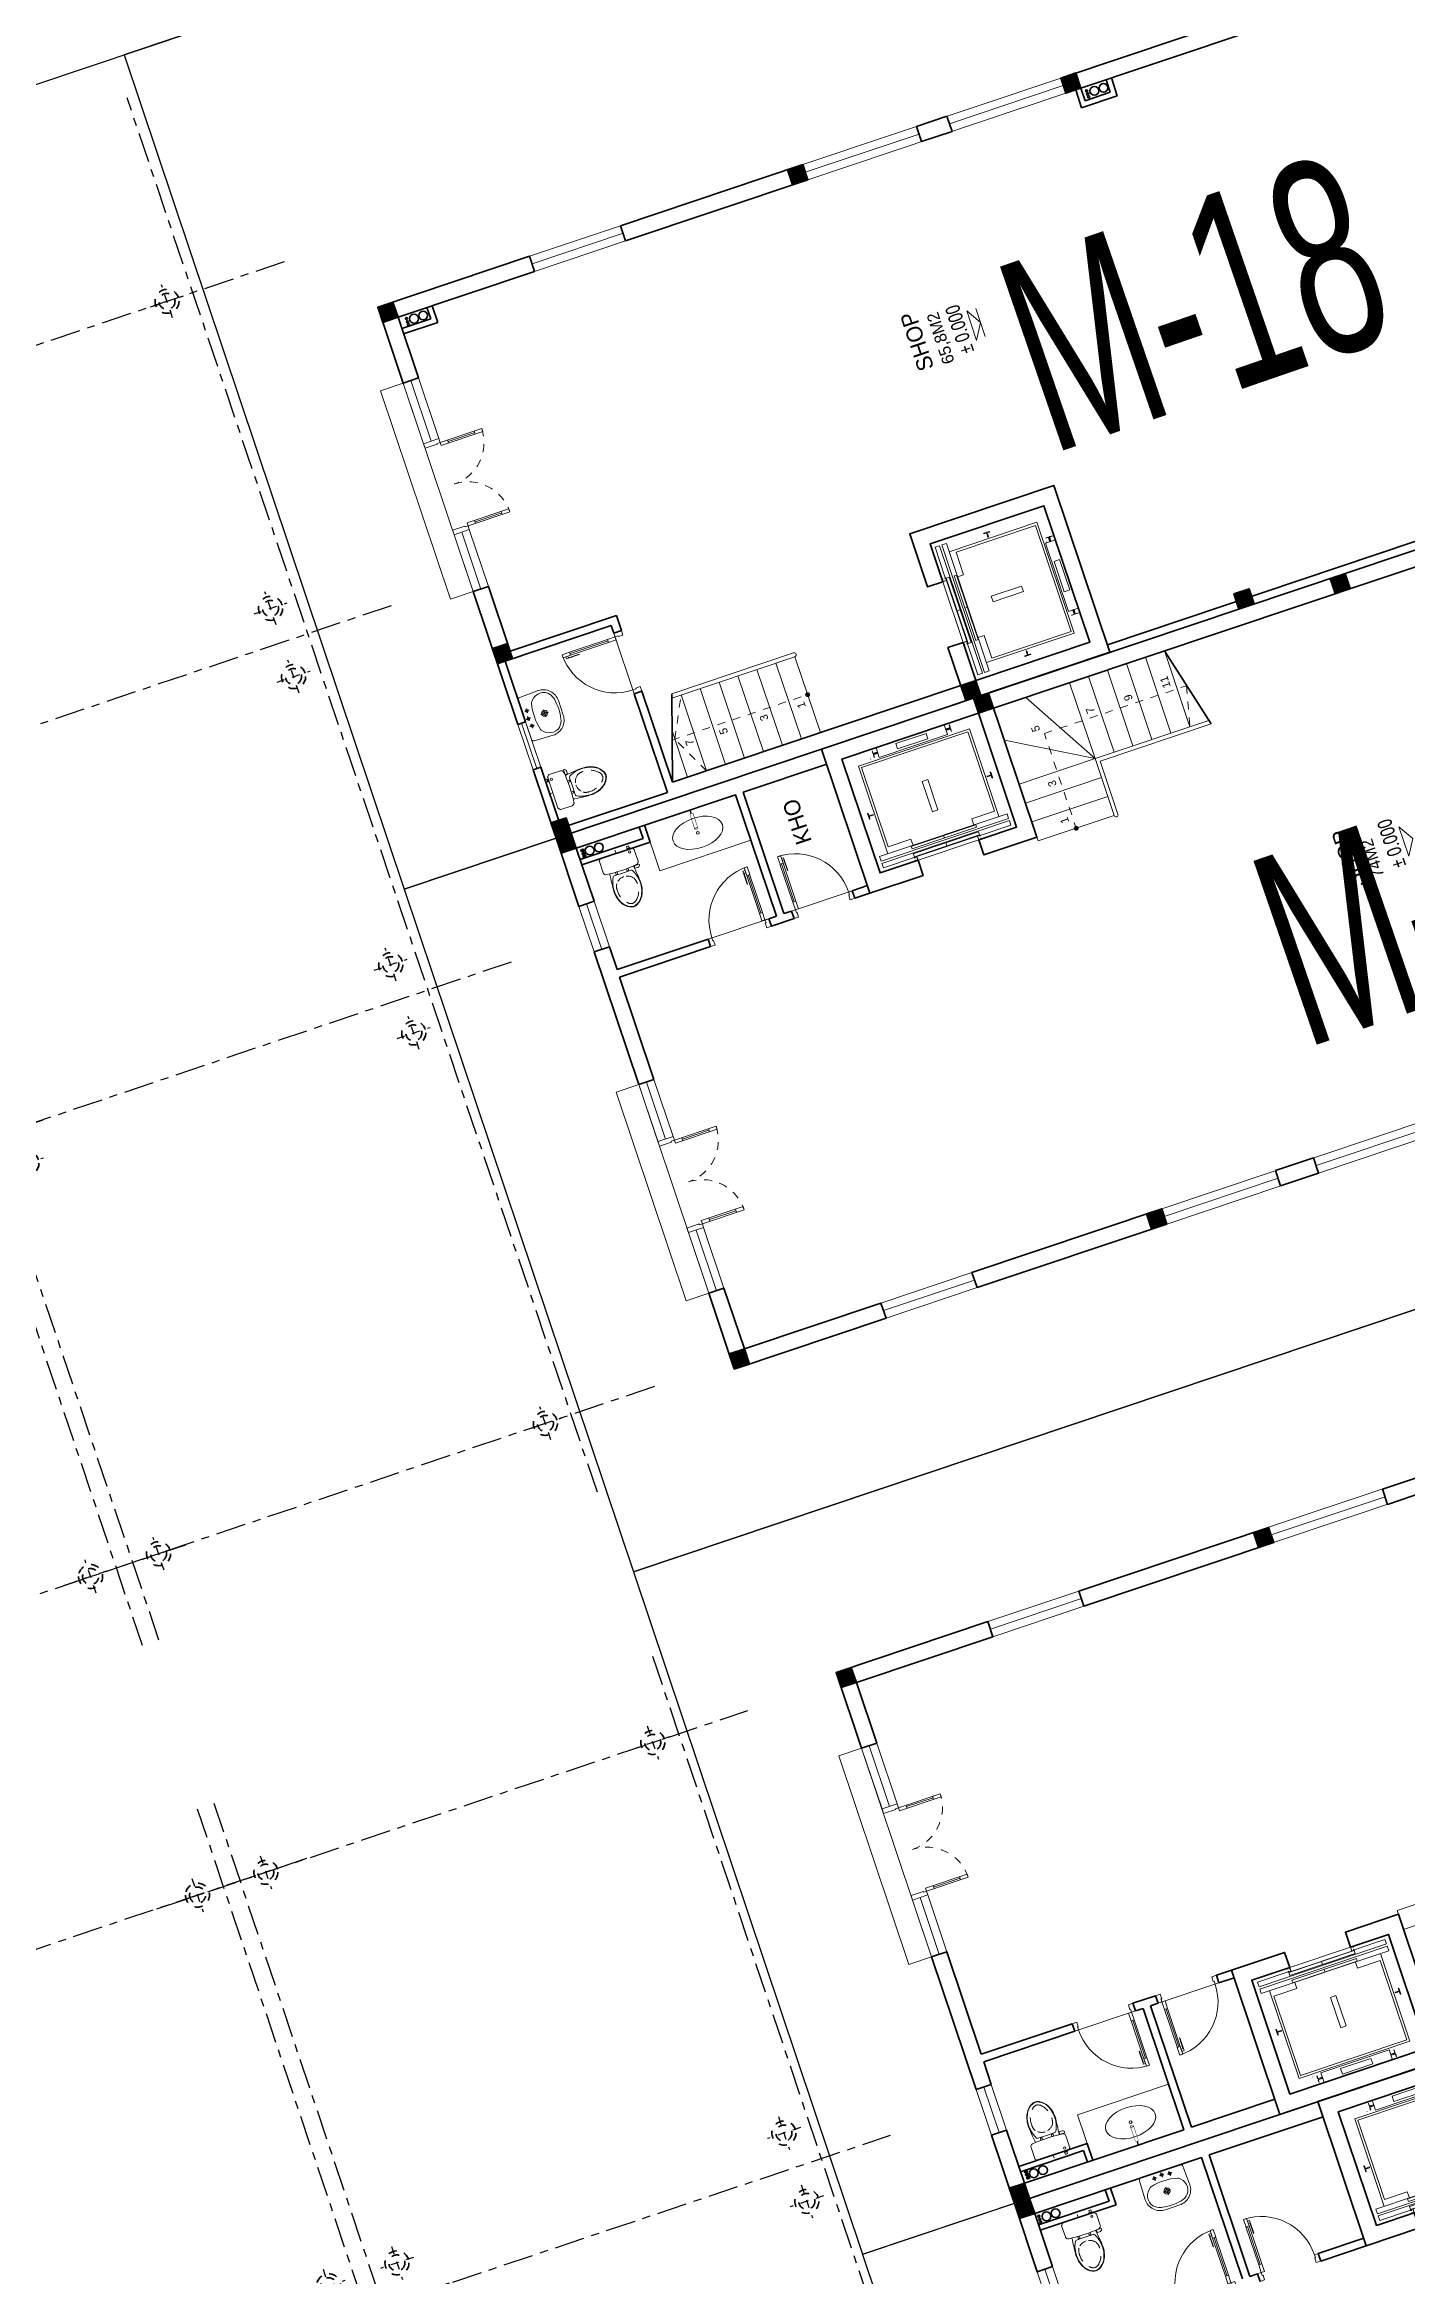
# Model space of a CAD drawing. Header units: metres. Extents: x 568006 to 1139366, y 2064802 to 4131555.
# Drawn here: x 569656.12 to 569673.13, y 2065000.79 to 2065028.67 of the extents above; entities that cross this region are included whole.
import ezdxf
from ezdxf.enums import TextEntityAlignment as Align
from ezdxf.xclip import XClip

# ---------------------------------------------------------------- set-up
doc = ezdxf.new("R2010")
doc.units = ezdxf.units.M
doc.header["$XCLIPFRAME"] = 0
for name, pattern in [('$AUDIT_BAD_LTYPE2', [0]), ('CENTER2', [1.125, 0.75, -0.125, 0.125, -0.125]), ('HIDDEN', [0.375, 0.25, -0.125]), ('HIDDEN2', [0.1875, 0.125, -0.0625]), ('xref-thap C (mb tang 32-2)$0$HIDDEN', [0.375, 0.25, -0.125])]:
    doc.linetypes.add(name, pattern=pattern)
doc.layers.get('0').update_dxf_attribs({"linetype": 'CONTINUOUS'})
doc.layers.get('DEFPOINTS').update_dxf_attribs({"color": 152, "linetype": 'CONTINUOUS'})
for name, color, linetype, lineweight in [('-CONCRETE', 1, 'CONTINUOUS', 35), ('-DOOR', 137, 'CONTINUOUS', 9), ('-FURNITURE', 46, 'CONTINUOUS', 9), ('-HATCH', 8, 'CONTINUOUS', 5), ('-KH', 143, 'CONTINUOUS', 13), ('-LINE1', 7, 'CONTINUOUS', 18), ('-LINE2', 252, 'CONTINUOUS', 9), ('-TEXT', 7, 'CONTINUOUS', 15), ('-WALL', 4, 'CONTINUOUS', 35), ('boDnv', 54, 'CONTINUOUS', 25), ('hung-demlonha', 7, 'CONTINUOUS', 15)]:
    doc.layers.add(name, color=color, linetype=linetype, lineweight=lineweight)
for name, color, linetype in [('01.AXIS', 160, 'CENTER2'), ('CDC.01.AXIS', 160, 'CENTER2'), ('datOlienke', 42, 'CONTINUOUS'), ('datOXh', 42, 'CONTINUOUS'), ('ghi_chu', 7, 'CONTINUOUS'), ('LoLK', 6, 'CONTINUOUS'), ('TEXT25', 2, 'CONTINUOUS'), ('ViaHeS', 32, 'CONTINUOUS')]:
    doc.layers.add(name, color=color, linetype=linetype)
doc.styles.add('1', font='arial.ttf')
doc.styles.add('kieuchuDim', font='arial.ttf', dxfattribs={"width": 0.75})
doc.styles.add('QH1', font='arialbd.ttf', dxfattribs={"width": 0.8})
doc.styles.add('rms', font='romans.shx', dxfattribs={"width": 0.7, "bigfont": 'vns.shx'})
doc.styles.add('SVN_AVO_thuong', font='')
doc.styles.add('T1', font='', dxfattribs={"height": 200})
doc.styles.add('vnavanth', font='', dxfattribs={"width": 0.8})
doc.styles.get('SVN_AVO_thuong').set_extended_font_data('SVN-Avo')
doc.styles.get('T1').set_extended_font_data('VNgeometric Light')
doc.styles.get('vnavanth').set_extended_font_data('.VnAvantH')
doc.linetypes.add('ADL', pattern='A,0.125,-0.15,["++",rms,S=0.5,R=0,X=0,Y=-0.2245],-1.35,1.125', length=2.75)

# ---------------------------------------------------------------- blocks, each defined once
blk = doc.blocks.new('A$C758D662A')
at = {"linetype": 'HIDDEN', "ltscale": 500}
for radius in [300, 200]:
    blk.add_circle((0, 0), radius, dxfattribs=at)
at = {"layer": 'CDC.01.AXIS', "ltscale": 200}
for p, q in [((437, 0), (-437, 0)), ((0, 437), (0, -437))]:
    blk.add_line(p, q, dxfattribs=at)
blk = doc.blocks.new('MAU M1SH')
at = {"layer": '01.AXIS', "ltscale": 500}
for p, q in [((-370, 15724), (-370, -2671)), ((5410, 15724), (5410, -2671)), ((-1468, 14700), (6323, 14700)), ((-1468, 9100), (6323, 9100)), ((-1468, 4400), (6323, 4400)), ((-1575, -100), (6216, -100))]:
    blk.add_line(p, q, dxfattribs=at)
at = {"xscale": 0.5, "yscale": 0.5, "zscale": 0.5}
for p in [(-30, 14700), (5070, 14700), (-30, 9550), (5070, 9550), (-30, 8650), (5070, 8650), (-30, 4850), (5070, 4850), (-30, 3950), (5070, 3950), (-30, -100), (5070, -100)]:
    blk.add_blockref('A$C758D662A', p, dxfattribs=at)
blk = doc.blocks.new('X-5M-DH-2-CORE$0$A$C75E80C28')
at = {"layer": '-LINE2', "linetype": 'Continuous', "ltscale": 2}
for p, q in [((-731, -149), (731, -149)), ((-731, -1305), (-731, -149)), ((-700, -179), (700, -179)), ((-700, -1225), (-700, -179)), ((-557, -113), (-560, -113)), ((-510, -22), (-510, -51)), ((-507, -22), (-510, -22)), ((-510, -109), (-510, -79)), ((-507, -22), (-507, -51)), ((-507, -109), (-507, -79)), ((-456, -57), (-501, -57)), ((-456, -60), (-501, -60)), ((-456, -70), (-501, -70)), ((-456, -73), (-501, -73)), ((-453, -63), (-453, -67)), ((-450, -63), (-450, -67)), ((450, -63), (450, -67)), ((453, -63), (453, -67)), ((456, -57), (501, -57)), ((456, -60), (501, -60)), ((456, -70), (501, -70)), ((456, -73), (501, -73)), ((457, -113), (460, -113)), ((507, -22), (510, -22)), ((507, -22), (507, -51)), ((507, -109), (507, -79)), ((510, -22), (510, -51)), ((510, -109), (510, -79)), ((700, -1225), (700, -179)), ((731, -1305), (731, -149)), ((840, -1305), (-840, -1305)), ((-840, -1365), (-840, -1305)), ((840, -1365), (-840, -1365)), ((-700, -1225), (-400, -1225)), ((425, -1309), (-425, -1309)), ((-425, -1343), (-425, -1309)), ((425, -1343), (-425, -1343)), ((-400, -1305), (-400, -1225)), ((0, -1309), (0, -1343)), ((700, -1225), (400, -1225)), ((400, -1305), (400, -1225)), ((425, -1343), (425, -1309)), ((840, -1365), (840, -1305)), ((840, -1395), (-840, -1395)), ((-840, -1395), (-840, -1455)), ((-840, -1455), (-435, -1455)), ((-435, -1450), (-435, -1460)), ((-435, -1450), (-400, -1450)), ((-435, -1460), (-425, -1460)), ((-435, -1490), (-435, -1500)), ((-435, -1490), (-425, -1490)), ((-435, -1500), (-400, -1500)), ((-433, -1452), (-433, -1458)), ((-433, -1452), (-402, -1452)), ((-433, -1458), (-425, -1458)), ((-433, -1492), (-433, -1498)), ((-433, -1492), (-425, -1492)), ((-433, -1498), (-402, -1498)), ((430, -1406), (-430, -1406)), ((-430, -1406), (-430, -1446)), ((430, -1446), (-430, -1446)), ((-425, -1458), (-425, -1460)), ((-425, -1490), (-425, -1492)), ((-402, -1452), (-402, -1498)), ((400, -1450), (-400, -1450)), ((-400, -1450), (-400, -1500)), ((0, -1406), (0, -1446)), ((400, -1450), (400, -1500)), ((435, -1450), (400, -1450)), ((435, -1500), (400, -1500)), ((402, -1452), (402, -1498)), ((433, -1452), (402, -1452)), ((433, -1498), (402, -1498)), ((433, -1458), (425, -1458)), ((425, -1458), (425, -1460)), ((435, -1460), (425, -1460)), ((425, -1490), (425, -1492)), ((435, -1490), (425, -1490)), ((433, -1492), (425, -1492)), ((430, -1406), (430, -1446)), ((433, -1452), (433, -1458)), ((433, -1492), (433, -1498)), ((435, -1450), (435, -1460)), ((840, -1455), (435, -1455)), ((435, -1490), (435, -1500)), ((840, -1395), (840, -1455))]:
    blk.add_line(p, q, dxfattribs=at)
for points in [[(-450, 0), (-450, -130), (450, -130), (450, 0)], [(-200, -29), (200, -29), (200, -101), (-200, -101)], [(-36, -584), (36, -584), (36, -984), (-36, -984)]]:
    blk.add_lwpolyline(points, close=True, dxfattribs=at)
for points in [[(-780, -789), (-751, -789, 0.414214), (-750, -788), (-750, -784), (-750, -780, 0.414214), (-751, -779), (-780, -779, -0.256978), (-784, -782), (-798, -782, -0.414214), (-801, -779), (-804, -750, 0.414214), (-807, -746), (-812, -746), (-812, -784), (-812, -822), (-807, -822, 0.414214), (-804, -818), (-801, -789, -0.414214), (-798, -786), (-784, -786, -0.256978), (-780, -789)], [(780, -789), (751, -789, -0.414214), (750, -788), (750, -784), (750, -780, -0.414214), (751, -779), (780, -779, 0.256978), (784, -782), (798, -782, 0.414214), (801, -779), (804, -750, -0.414214), (807, -746), (812, -746), (812, -784), (812, -822), (807, -822, -0.414214), (804, -818), (801, -789, 0.414214), (798, -786), (784, -786, 0.256978), (780, -789)]]:
    blk.add_lwpolyline(points, format="xyb", dxfattribs=at)
for centre, radius, start, end in [((-501, -51), 9.4, 180, 270), ((-501, -79), 9.4, 90, 180), ((-501, -51), 6.2, 180, 270), ((-501, -79), 6.2, 90, 180), ((-456, -63), 6.2, 360, 90), ((-456, -63), 3, 360, 90), ((-456, -67), 6.2, 270, 360), ((-456, -67), 3, 270, 360), ((456, -63), 6.2, 90, 180), ((456, -67), 6.2, 180, 270), ((456, -63), 3, 90, 180), ((456, -67), 3, 180, 270), ((501, -51), 6.2, 270, 360), ((501, -51), 9.4, 270, 360), ((501, -79), 9.4, 360, 90), ((501, -79), 6.2, 360, 90)]:
    blk.add_arc(centre, radius, start, end, dxfattribs=at)
blk = doc.blocks.new('A$C3F71457E')
at = {"layer": '-CONCRETE'}
blk.add_lwpolyline([(0, -100), (0, 400), (-1500, 400), (-1500, -1400), (0, -1400), (0, -900), (200, -900), (200, -1600), (-1700, -1600), (-1700, 600), (200, 600), (200, -100), (0, -100)], dxfattribs=at)
at = {"layer": '-LINE1'}
blk.add_line((0, -900), (0, -100), dxfattribs=at)
at = {"color": 2, "rotation": 90}
blk.add_blockref('X-5M-DH-2-CORE$0$A$C75E80C28', (-1500, -500), dxfattribs=at)
blk = doc.blocks.new('*U286')
at = {"linetype": '$AUDIT_BAD_LTYPE2'}
for p, q in [((70, 100), (70, 600)), ((90, 600), (90, 100))]:
    blk.add_line(p, q, dxfattribs=at)
for points in [[(50, 600), (90, 600), (90, 700), (50, 700), (50, 600)], [(50, 603), (50, 100)], [(50, 100), (90, 100), (90, 0), (50, 0), (50, 100)]]:
    blk.add_lwpolyline(points)
for points in [[(118, 495), (118, 664), (90, 664), (90, 636), (113, 636), (113, 495)], [(0, 0), (50, 0), (50, -40), (60, -40), (60, -100), (0, -100)], [(800, 0), (750, 0), (750, -40), (740, -40), (740, -100), (800, -100)]]:
    blk.add_lwpolyline(points, close=True)
at = {"linetype": '$AUDIT_BAD_LTYPE2', "ltscale": 0.3}
blk.add_arc((50, 0), 700, 0, 90, dxfattribs=at)
blk = doc.blocks.new('A$C18091ED7')
for p, q in [((-83, -267), (-83, -300)), ((-83, -278), (-83, -288)), ((-63, -265), (-81, -265)), ((-61, -267), (-61, -300)), ((0, -42), (0, 0)), ((61, -267), (61, -300)), ((63, -265), (81, -265)), ((83, -267), (83, -300)), ((83, -278), (83, -288)), ((146, -27), (179, -27)), ((146, -27), (146, -30)), ((146, -30), (166, -30)), ((153, -37), (146, -30)), ((152, 0), (152, -27)), ((152, 0), (179, 0)), ((153, -37), (166, -37)), ((153, -40), (153, -37)), ((153, -40), (178, -40)), ((153, -40), (178, -40)), ((153, -40), (153, -42)), ((165, -262), (165, -290)), ((185, -30), (166, -30)), ((178, -37), (166, -37)), ((168, -260), (228, -260)), ((185, -30), (178, -37)), ((178, -37), (178, -40)), ((178, -40), (178, -42)), ((179, 0), (179, -27)), ((179, -27), (185, -27)), ((185, -27), (185, -30)), ((231, -274), (231, -262)), ((-61, -290), (-83, -290)), ((61, -290), (83, -290)), ((168, -292), (207, -292))]:
    blk.add_line(p, q)
for points in [[(230, -219, -0.137407), (225, -235), (222, -241, -0.236081), (198, -255, -0.051961), (-198, -255, -0.236081), (-222, -241), (-225, -235, -0.137407), (-230, -219), (-230, -72, -0.198912), (-226, -63), (-209, -46, -0.198912), (-200, -42), (0, -42), (200, -42, -0.198912), (209, -46), (226, -63, -0.198912), (230, -72)], [(144, -619, -0.212405), (26, -734, -0.027685), (-1, -739, -0.022279), (-26, -734, -0.212405), (-144, -619, -0.142796), (-167, -428, -0.093005), (-128, -309, -0.256439), (-111, -300), (0, -300), (111, -300, -0.256439), (128, -309, -0.093005), (167, -428, -0.142796)]]:
    blk.add_lwpolyline(points, format="xyb", close=True)
at = {"linetype": 'xref-thap C (mb tang 32-2)$0$HIDDEN', "ltscale": 100}
blk.add_lwpolyline([(61, -669, -0.199031), (0, -699, -0.199031), (-61, -669, -0.218924), (-132, -478, -0.153791), (-112, -404, -0.236701), (0, -348, -0.236701), (112, -404, -0.153791), (132, -478, -0.218924)], format="xyb", close=True, dxfattribs=at)
blk.add_circle((166, -78), 13.9)
for centre, radius, start, end in [((-81, -267), 1.98, 90, 180), ((-63, -267), 1.98, 0, 90), ((63, -267), 1.98, 90, 180), ((81, -267), 1.98, 0, 90), ((168, -262), 2.47, 90, 180), ((168, -225), 80.1, 306.4659, 320.3123), ((228, -274), 2.47, 320.3123, 0), ((168, -290), 2.47, 180, 270), ((207, -277), 15.5, 270, 306.4659)]:
    blk.add_arc(centre, radius, start, end)
for points in [[(-156, -259), (-157, -267), (-164, -328), (-169, -385), (-184, -528), (-136, -679), (-50, -735), (-20, -741), (0, -744)], [(156, -259), (157, -267), (164, -328), (169, -385), (184, -528), (136, -679), (50, -735), (20, -741), (0, -744)]]:
    blk.add_open_spline(points, degree=3, knots=[130.613938, 130.613938, 130.613938, 130.613938, 152.852109, 311.129351, 417.703951, 561.383393, 697.692632, 710.812262, 710.812262, 710.812262, 710.812262])
blk = doc.blocks.new('A$C5C575821')
at = {"layer": '-CONCRETE'}
h = blk.add_hatch(color=256, dxfattribs=at)
h.dxf.hatch_style = 1
h.paths.add_polyline_path([(0, 200), (0, 0), (200, 0), (200, 200)])
blk.add_lwpolyline([(0, 0), (200, 0), (200, 200), (0, 200)], close=True, dxfattribs=at)
blk = doc.blocks.new('*U268')
for p, q in [((-1110, 450), (-1150, 450)), ((-1130, 100), (-1130, 450)), ((-90, 450), (-50, 450)), ((-70, 100), (-70, 450)), ((-1110, 100), (-1150, 100)), ((-90, 100), (-50, 100))]:
    blk.add_line(p, q)
for points in [[(-1150, 0), (-1110, 0), (-1110, 550), (-1150, 550)], [(-50, 0), (-90, 0), (-90, 550), (-50, 550)], [(-1200, -200), (-1140, -200), (-1140, -40), (-1150, -40), (-1150, 0), (-1200, 0)], [(0, -200), (-60, -200), (-60, -40), (-50, -40), (-50, 0), (0, 0)]]:
    blk.add_lwpolyline(points, close=True)
at = {"linetype": 'HIDDEN', "ltscale": 0.1}
for centre, start, end in [((-1150, 0), 0, 90), ((-50, 0), 90, 180)]:
    blk.add_arc(centre, 550, start, end, dxfattribs=at)
blk = doc.blocks.new('A$C4ace49fd')
for p, q in [((167, 414), (224, 414)), ((195, 383), (195, 443)), ((267, 429), (324, 429)), ((295, 398), (295, 458)), ((367, 414), (424, 414)), ((395, 383), (395, 443)), ((249, 215), (342, 215)), ((295, 165), (295, 264))]:
    blk.add_line(p, q)
for points in [[(0, 200, 0.414214), (200, 0), (390, 0, 0.414214), (590, 200), (581, 446, 0.409799), (551, 475), (39, 475, 0.403607), (9, 446)], [(177, 40, 0.090773), (424, 43, 0.149887), (521, 96, 0.430722), (482, 321, 0.080637), (470, 327, 0.127732), (125, 329, 0.074208), (114, 325, 0.443092), (69, 96, 0.13364), (154, 46, 0.033617)]]:
    blk.add_lwpolyline(points, format="xyb", close=True)
for centre, radius in [((195, 414), 17.5), ((295, 429), 17.5), ((395, 414), 17.5), ((295, 215), 37.5), ((295, 215), 22.5), ((295, 215), 22.5)]:
    blk.add_circle(centre, radius)
blk = doc.blocks.new('M18')
at = {"layer": '-HATCH', "true_color": 0x8c8896}
h = blk.add_hatch(color=252, dxfattribs=at)
h.dxf.hatch_style = 1
edge = h.paths.add_edge_path()
edge.add_arc((700, 11738), 24.6, 0, 360)
at = {"layer": '-CONCRETE'}
for centre, radius in [((6671, 14995, 0), 13), ((6720, 14905, 0), 55), ((6720, 14784, 0), 55), ((6709, 14995, 0), 13), ((6751, 14995, 0), 13), ((6666, 6032, 0), 13), ((6715, 5941, 0), 55), ((6715, 5820, 0), 55), ((6704, 6032, 0), 13), ((6746, 6032, 0), 13)]:
    blk.add_circle(centre, radius, dxfattribs=at)
at = {"layer": '-DOOR'}
for p, q in [((900, 15239), (1500, 15239)), ((1500, 15189), (900, 15189)), ((6000, 15289), (3250, 15289)), ((6800, 13289), (6800, 12089)), ((6800, 12089), (6800, 13289)), ((6900, 13289), (6900, 12089)), ((6900, 12089), (6900, 13289)), ((7000, 13289), (7000, 12089)), ((7000, 12089), (7000, 13289)), ((6900, 9688), (6900, 8188)), ((6801, 7788), (6801, 8188)), ((7000, 7788), (7000, 8188)), ((6900, 7788), (6900, 6288))]:
    blk.add_line(p, q, dxfattribs=at)
for points in [[(1500, 15189), (900, 15189), (900, 15289), (1500, 15289)], [(4000, 15289), (3250, 15289), (3250, 15089), (4000, 15089)], [(6000, 15289), (5200, 15289), (5200, 15089), (6000, 15089)], [(6800, 6288), (6800, 9688), (7000, 9688), (7000, 6288)]]:
    blk.add_lwpolyline(points, close=True, dxfattribs=at)
for points in [[(4000, 15189), (3250, 15189)], [(6000, 15189), (5200, 15189)]]:
    blk.add_lwpolyline(points, dxfattribs=at)
at = {"layer": '-KH'}
blk.add_line((4606, 8209), (4238, 8209), dxfattribs=at)
at = {"layer": '-KH', "linetype": 'HIDDEN2', "ltscale": 5}
for points in [[(200, 13238), (700, 13488), (1200, 13238)], [(700, 13525), (700, 11714)]]:
    blk.add_lwpolyline(points, dxfattribs=at)
at = {"layer": '-KH'}
blk.add_lwpolyline([(4226, 8327), (4617, 8327), (4422, 8209)], close=True, dxfattribs=at)
blk.add_circle((700, 11738), 24.6, dxfattribs=at)
blk.add_solid([(4422, 8209), (4422, 8327), (4226, 8327), (4422, 8209)], dxfattribs=at)
at = {"layer": '-LINE1', "lineweight": 18}
for p, q in [((811, 13488), (200, 13488)), ((1200, 13238), (200, 13238)), ((1200, 11738), (1200, 13361)), ((1250, 11738), (1250, 13345)), ((1200, 12988), (200, 12988)), ((1200, 12738), (200, 12738)), ((1200, 12488), (200, 12488)), ((1200, 12238), (200, 12238)), ((1200, 11988), (200, 11988)), ((1200, 11738), (200, 11738))]:
    blk.add_line(p, q, dxfattribs=at)
at = {"layer": '-LINE1'}
blk.add_lwpolyline([(3250, 15289), (3250, 15589), (6000, 15589), (6000, 15289)], dxfattribs=at)
at = {"layer": '-LINE1', "lineweight": 18}
blk.add_arc((1225, 11738), 25, 179.9996, 359.9996, dxfattribs=at)
at = {"layer": '-LINE2', "lineweight": 18}
blk.add_line((1400, 13788), (2200, 13788), dxfattribs=at)
at = {"layer": '-WALL'}
for p, q in [((0, 15289), (900, 15289)), ((0, 1), (0, 15289)), ((100, 15188), (900, 15189)), ((100, 15188), (100, 13788)), ((900, 15289), (900, 15189)), ((1500, 15288), (3250, 15288)), ((1500, 15288), (1500, 15188)), ((1500, 15188), (2300, 15188)), ((2300, 15188), (2300, 13788)), ((2400, 13688), (2400, 15089)), ((2400, 15089), (3250, 15089)), ((3250, 15288), (3250, 15089)), ((6000, 15289), (7000, 15289)), ((6000, 15089), (6000, 15289)), ((6000, 15089), (6800, 15089)), ((6580, 14639), (6580, 15089)), ((6650, 14709), (6650, 15089)), ((6800, 13289), (6800, 15089)), ((7000, 13289), (7000, 15289)), ((6580, 14639), (6800, 14639)), ((6650, 14709), (6800, 14709)), ((1400, 13788), (100, 13788)), ((1400, 13688), (200, 13688)), ((200, 13688), (200, 9888)), ((1400, 13788), (1400, 13688)), ((2300, 13788), (2200, 13788)), ((2200, 13788), (2200, 13688)), ((2400, 13688), (2200, 13688)), ((7000, 13289), (6800, 13289)), ((6800, 12089), (6800, 9688)), ((7000, 12089), (6800, 12089)), ((7000, 12089), (7000, 9688)), ((7000, 9688), (6800, 9688)), ((6801, 9688), (7000, 9688)), ((100, 1603), (100, 7988)), ((6565, 6158), (6800, 6158)), ((6565, 6158), (6565, 5688)), ((7000, 6288), (6800, 6288)), ((7000, 6288), (6800, 6288)), ((6800, 6288), (6800, 2420)), ((7000, 2339), (7000, 6288)), ((6635, 6088), (6800, 6088)), ((6635, 6088), (6635, 5758)), ((6565, 5688), (6800, 5688)), ((6635, 5758), (6800, 5758))]:
    blk.add_line(p, q, dxfattribs=at)
at = {"layer": '-WALL', "color": 250}
for p, q in [((6800, 8188), (7000, 8188)), ((6800, 7788), (7000, 7788))]:
    blk.add_line(p, q, dxfattribs=at)
at = {"layer": '-WALL'}
blk.add_lwpolyline([(200, 13688), (1250, 13345)], dxfattribs=at)
blk.add_lwpolyline([(7000, 8188), (6800, 8188), (6800, 7788), (7000, 7788)], close=True, dxfattribs=at)
at = {"layer": 'LoLK'}
blk.add_lwpolyline([(6001, -2260), (11000, 2856), (11000, 17289), (0, 17289), (0, -2400)], close=True, dxfattribs=at)
at = {"layer": '-DOOR', "xscale": -1, "rotation": 180}
blk.add_blockref('*U268', (5200, 15089), dxfattribs=at)
at = {"layer": '-DOOR', "xscale": -1}
blk.add_blockref('*U286', (2200, 13788), dxfattribs=at)
at = {"layer": '-FURNITURE'}
blk.add_blockref('A$C18091ED7', (550, 15189), dxfattribs=at)
at = {"layer": '-FURNITURE', "xscale": -1}
blk.add_blockref('A$C4ace49fd', (1820, 14713), dxfattribs=at)
at = {"layer": '-WALL'}
for p in [(0, 15089), (2300, 15089), (6800, 15089), (0, 9688), (6800, 9688), (0, 6088), (6800, 6088)]:
    blk.add_blockref('A$C5C575821', p, dxfattribs=at)
at = {"layer": '-WALL', "xscale": -1, "rotation": 270}
blk.add_blockref('A$C3F71457E', (1600, 9688), dxfattribs=at)
at = {"layer": '-TEXT', "style": 'T1'}
for s, p in [('7', (564, 13275)), ('5', (564, 12830)), ('3', (564, 12297)), ('1', (564, 11805))]:
    blk.add_text(s, height=100, rotation=360, dxfattribs=at).set_placement(p)
at = {"layer": '-TEXT', "style": '1', "width": 0.75}
blk.add_text('%%P 0.000', height=180, dxfattribs=at).set_placement((4109, 8397))
at = {"layer": 'TEXT25'}
for s, height, rotation, style, p in [('SHOP', 200, 360, 'SVN_AVO_thuong', (4071, 8938)), ('65,8M2', 150, 0, 'T1', (4060, 8671))]:
    blk.add_text(s, height=height, rotation=rotation, dxfattribs=dict(at, style=style)).set_placement(p)
blk = doc.blocks.new('Sink_Cicle')
blk.add_lwpolyline([(17, -50), (-17, -50), (-18, -252), (17, -252)], close=True)
blk.add_circle((0, -300), 17.5)
at = {"layer": 'DEFPOINTS'}
blk.add_line((0, -100), (0, 0), dxfattribs=at)
blk.add_wipeout([(17, -50), (-17, -50), (-18, -252), (17, -252)])
at = {"layer": '-FURNITURE', "linetype": 'Continuous'}
blk.add_ellipse((0, -300), major_axis=(-325, 0), ratio=0.584615, dxfattribs=at)
blk.add_line((-18, -237), (17, -237))
blk = doc.blocks.new('M19')
at = {"layer": '-HATCH', "true_color": 0x8c8896}
h = blk.add_hatch(color=252, dxfattribs=at)
h.dxf.hatch_style = 1
edge = h.paths.add_edge_path()
edge.add_arc((5050, 9250), 24.6, 0, 360)
at = {"layer": '-CONCRETE'}
for centre, radius in [((6671, 15192, 0), 13), ((6671, 15179, 0), 13), ((6720, 15101, 0), 55), ((6709, 15192, 0), 13), ((6709, 15179, 0), 13), ((6751, 15192, 0), 13), ((6751, 15179, 0), 13), ((6720, 14980, 0), 55)]:
    blk.add_circle(centre, radius, dxfattribs=at)
at = {"layer": '-DOOR'}
for p, q in [((3750, 15451), (1000, 15451)), ((0, 13451), (0, 12251)), ((0, 12251), (0, 13451)), ((100, 13451), (100, 12251)), ((100, 12251), (100, 13451)), ((200, 13451), (200, 12251)), ((200, 12251), (200, 13451)), ((99, 9751), (99, 8250)), ((-1, 7751), (-1, 8251)), ((199, 7751), (199, 8251)), ((99, 7750), (99, 6251))]:
    blk.add_line(p, q, dxfattribs=at)
for points in [[(1800, 15451), (1000, 15451), (1000, 15251), (1800, 15251)], [(3750, 15451), (3000, 15451), (3000, 15251), (3750, 15251)], [(5500, 15451), (6100, 15451), (6100, 15251), (5500, 15251)], [(199, 6251), (199, 9751), (-1, 9751), (-1, 6251)]]:
    blk.add_lwpolyline(points, close=True, dxfattribs=at)
for points in [[(1800, 15351), (1000, 15351)], [(3750, 15351), (3000, 15351)], [(6100, 15351), (5500, 15351)]]:
    blk.add_lwpolyline(points, dxfattribs=at)
at = {"layer": '-FURNITURE'}
blk.add_lwpolyline([(6200, 14351), (6800, 14351), (6800, 13151), (6200, 13151)], close=True, dxfattribs=at)
at = {"layer": '-HATCH'}
for p, q in [((5200, 14051), (5200, 13251)), ((5200, 12151), (5200, 12951))]:
    blk.add_line(p, q, dxfattribs=at)
at = {"layer": '-KH', "linetype": 'HIDDEN2', "ltscale": 5}
blk.add_line((6300, 7375), (5800, 7500), dxfattribs=at)
blk.add_lwpolyline([(5026, 9250), (6300, 9250), (6300, 7375)], dxfattribs=at)
at = {"layer": '-KH'}
blk.add_lwpolyline([(3786, 5423), (3396, 5423), (3591, 5305)], close=True, dxfattribs=at)
blk.add_circle((5050, 9250), 24.6, dxfattribs=at)
blk.add_solid([(3591, 5305), (3591, 5423), (3786, 5423), (3591, 5305)], dxfattribs=at)
at = {"layer": '-LINE1'}
for p, q in [((5050, 9751), (5050, 8750)), ((5100, 9751), (5050, 9751)), ((5300, 8750), (5300, 9750)), ((5550, 8750), (5550, 9750)), ((5800, 9750), (5800, 8750)), ((5800, 8750), (6377, 9750)), ((5800, 8750), (6800, 9327)), ((5800, 8750), (5050, 8750)), ((5750, 8700), (5050, 8700)), ((5750, 7237), (5750, 8700)), ((5800, 7250), (5800, 8750))]:
    blk.add_line(p, q, dxfattribs=at)
at = {"layer": '-LINE1', "lineweight": 18}
for p, q in [((5800, 8750), (6800, 8750)), ((5800, 8500), (6800, 8500)), ((5800, 8250), (6800, 8250)), ((5800, 8000), (6800, 8000)), ((5800, 7750), (6800, 7750)), ((5800, 7500), (6800, 7500))]:
    blk.add_line(p, q, dxfattribs=at)
at = {"layer": '-LINE1'}
blk.add_lwpolyline([(1000, 15451), (1000, 15751), (3750, 15751), (3750, 15451)], dxfattribs=at)
blk.add_arc((5050, 8725), 25, 90, 270, dxfattribs=at)
at = {"layer": '-WALL'}
for p, q in [((0, 13451), (0, 15451)), ((0, 15451), (1000, 15451)), ((1000, 15451), (1000, 15251)), ((3750, 15451), (5500, 15451)), ((3750, 15251), (3750, 15451)), ((5500, 15451), (5500, 15251)), ((6100, 15451), (6100, 15251)), ((6100, 15451), (7000, 15451)), ((200, 13451), (200, 15251)), ((200, 15251), (1000, 15251)), ((3750, 15251), (5100, 15251)), ((5100, 14051), (5100, 15251)), ((5200, 14051), (5200, 15251)), ((5200, 15251), (5500, 15251)), ((6100, 15251), (6800, 15251)), ((6580, 14351), (6580, 15251)), ((6650, 14421), (6650, 15251)), ((6580, 14351), (6800, 14351)), ((6650, 14421), (6800, 14421)), ((5200, 14051), (5100, 14051)), ((0, 13451), (200, 13451)), ((5200, 13251), (5100, 13251)), ((5100, 12951), (5100, 13251)), ((5200, 13151), (5200, 13251)), ((6800, 13151), (5200, 13151)), ((5200, 12951), (5100, 12951)), ((6800, 13051), (5200, 13051)), ((5200, 12951), (5200, 13051)), ((0, 12251), (0, 9751)), ((0, 12251), (200, 12251)), ((200, 12251), (200, 9751)), ((5100, 11951), (5100, 12151)), ((5200, 12151), (5100, 12151)), ((5200, 11951), (5200, 12151)), ((199, 9751), (-1, 9751)), ((0, 9751), (200, 9751))]:
    blk.add_line(p, q, dxfattribs=at)
at = {"layer": '-WALL', "linetype": 'Continuous', "ltscale": 10}
for p, q in [((7000, 163), (7000, 15451)), ((6800, 13151), (6800, 15251)), ((6800, 11951), (6800, 13051)), ((6800, 1765), (6800, 9751))]:
    blk.add_line(p, q, dxfattribs=at)
at = {"layer": '-WALL', "color": 250}
for p, q in [((200, 8250), (0, 8250)), ((200, 7750), (0, 7750))]:
    blk.add_line(p, q, dxfattribs=at)
at = {"layer": '-WALL'}
blk.add_lwpolyline([(0, 8250), (200, 8250), (200, 7750), (0, 7750)], close=True, dxfattribs=at)
blk.add_lwpolyline([(6800, 7500), (5750, 7237)], dxfattribs=at)
at = {"layer": 'LoLK'}
blk.add_lwpolyline([(7000, -2238), (7000, 17451), (-2000, 17451), (-2000, -2447)], close=True, dxfattribs=at)
at = {"layer": '-DOOR', "xscale": -1}
for name, p, rotation in [('*U268', (3000, 15251), 180), ('*U286', (5200, 13251), 270)]:
    blk.add_blockref(name, p, dxfattribs=dict(at, rotation=rotation))
at = {"layer": '-DOOR', "rotation": 270}
blk.add_blockref('*U286', (5200, 12951), dxfattribs=at)
at = {"layer": '-FURNITURE', "rotation": 270}
blk.add_blockref('A$C18091ED7', (6622, 14801), dxfattribs=at)
at = {"layer": '-WALL'}
for p in [(0, 15251), (6800, 15251), (0, 9751), (6800, 9751), (6800, 5050)]:
    blk.add_blockref('A$C5C575821', p, dxfattribs=at)
at = {"layer": '-WALL', "rotation": 180}
blk.add_blockref('A$C3F71457E', (5300, 10351), dxfattribs=at)
at = {"layer": '-TEXT', "color": 2, "style": 'vnavanth'}
blk.add_text('kho', height=200, dxfattribs=at).set_placement((5946, 12431))
at = {"layer": '-TEXT', "style": 'T1'}
for s, p in [('1', (5152, 9307)), ('3', (5638, 9307)), ('5', (6353, 9286)), ('7', (6353, 8565)), ('9', (6353, 8065)), ('11', (6353, 7565))]:
    blk.add_text(s, height=100, rotation=360, dxfattribs=at).set_placement(p)
at = {"layer": '-TEXT', "style": '1', "width": 0.75}
blk.add_text('%%P 0.000', height=180, dxfattribs=at).set_placement((3300, 5487))
at = {"layer": 'TEXT25'}
for s, height, rotation, style, p in [('SHOP', 200, 0, 'SVN_AVO_thuong', (3227, 6048)), ('74M2', 150, 360, 'T1', (3262, 5787))]:
    blk.add_text(s, height=height, rotation=rotation, dxfattribs=dict(at, style=style)).set_placement(p)
at = {"layer": '-FURNITURE', "xscale": -1, "rotation": 270}
blk.add_blockref('Sink_Cicle', (6800, 13751), dxfattribs=at)
blk = doc.blocks.new('M20')
at = {"layer": '-CONCRETE'}
for centre, radius in [((280, 15357, 0), 55), ((249, 15447, 0), 13), ((249, 15435, 0), 13), ((291, 15447, 0), 13), ((291, 15435, 0), 13), ((329, 15447, 0), 13), ((329, 15435, 0), 13), ((280, 15236, 0), 55)]:
    blk.add_circle(centre, radius, dxfattribs=at)
at = {"layer": '-DOOR'}
for p, q in [((3250, 15706), (6000, 15706)), ((6800, 13707), (6800, 12507)), ((6800, 12507), (6800, 13707)), ((6900, 13707), (6900, 12507)), ((6900, 12507), (6900, 13707)), ((7000, 13707), (7000, 12507)), ((7000, 12507), (7000, 13707)), ((6901, 10007), (6901, 8506)), ((6801, 8007), (6801, 8507)), ((7001, 8007), (7001, 8507))]:
    blk.add_line(p, q, dxfattribs=at)
for points in [[(1500, 15707), (900, 15707), (900, 15507), (1500, 15507)], [(3250, 15706), (4000, 15706), (4000, 15506), (3250, 15506)], [(5200, 15706), (6000, 15706), (6000, 15506), (5200, 15506)], [(6801, 6507), (6801, 10007), (7001, 10007), (7001, 6507)]]:
    blk.add_lwpolyline(points, close=True, dxfattribs=at)
for points in [[(900, 15607), (1500, 15607)], [(3250, 15606), (4000, 15606)], [(5200, 15606), (6000, 15606)]]:
    blk.add_lwpolyline(points, dxfattribs=at)
at = {"layer": '-FURNITURE'}
blk.add_lwpolyline([(800, 14607), (200, 14607), (200, 13407), (800, 13407)], close=True, dxfattribs=at)
at = {"layer": '-HATCH'}
for p, q in [((1800, 14307), (1800, 13507)), ((1800, 12407), (1800, 13207))]:
    blk.add_line(p, q, dxfattribs=at)
at = {"layer": '-LINE1'}
for p, q in [((1700, 9006), (1700, 10006)), ((1900, 10007), (1950, 10007)), ((1950, 10007), (1950, 9006))]:
    blk.add_line(p, q, dxfattribs=at)
blk.add_lwpolyline([(6000, 15706), (6000, 16006), (3250, 16006), (3250, 15707)], dxfattribs=at)
at = {"layer": '-WALL'}
for p, q in [((900, 15707), (0, 15707)), ((900, 15707), (900, 15507)), ((3250, 15707), (1500, 15707)), ((1500, 15707), (1500, 15507)), ((3250, 15507), (3250, 15707)), ((7000, 15707), (6000, 15706)), ((6000, 15706), (6000, 15506)), ((7000, 13707), (7000, 15707)), ((900, 15507), (200, 15507)), ((350, 14677), (350, 15507)), ((420, 14607), (420, 15507)), ((1800, 15507), (1500, 15507)), ((1800, 14307), (1800, 15507)), ((1900, 14307), (1900, 15507)), ((3250, 15507), (1900, 15507)), ((6800, 15507), (6000, 15506)), ((6800, 13707), (6800, 15507)), ((350, 14677), (200, 14677)), ((420, 14607), (200, 14607)), ((1800, 14307), (1900, 14307)), ((7000, 13707), (6800, 13707)), ((200, 13407), (1800, 13407)), ((1800, 13507), (1900, 13507)), ((1800, 13407), (1800, 13507)), ((1900, 13207), (1900, 13507)), ((200, 13307), (1800, 13307)), ((1800, 13207), (1800, 13307)), ((1800, 13207), (1900, 13207)), ((1800, 12207), (1800, 12407)), ((1800, 12407), (1900, 12407)), ((1900, 12207), (1900, 12407)), ((6800, 12507), (6800, 10007)), ((7000, 12507), (6800, 12507)), ((7000, 12507), (7000, 10007)), ((7000, 10007), (6800, 10007)), ((6801, 10007), (7001, 10007))]:
    blk.add_line(p, q, dxfattribs=at)
at = {"layer": '-WALL', "linetype": 'Continuous', "ltscale": 10}
for p, q in [((0, 15707), (0, 0)), ((200, 13407), (200, 15507)), ((200, 12207), (200, 13307))]:
    blk.add_line(p, q, dxfattribs=at)
at = {"layer": '-WALL', "color": 250}
blk.add_line((6800, 8506), (7000, 8506), dxfattribs=at)
at = {"layer": '-WALL'}
blk.add_lwpolyline([(7000, 8506), (6800, 8506), (6800, 8006), (7000, 8006)], close=True, dxfattribs=at)
at = {"layer": 'LoLK'}
blk.add_lwpolyline([(9000, -2191), (9000, 17707), (0, 17707), (0, -2401)], close=True, dxfattribs=at)
at = {"layer": '-DOOR'}
for name, p, rotation in [('*U268', (4000, 15506), 180), ('*U286', (1800, 13507), 90.00000000000001)]:
    blk.add_blockref(name, p, dxfattribs=dict(at, rotation=rotation))
at = {"layer": '-DOOR', "xscale": -1, "rotation": 90}
blk.add_blockref('*U286', (1800, 13207), dxfattribs=at)
at = {"layer": '-FURNITURE', "xscale": -1, "rotation": 90}
blk.add_blockref('A$C18091ED7', (378, 15057), dxfattribs=at)
at = {"layer": '-WALL', "xscale": -1}
for p in [(200, 15507), (7000, 15507), (7000, 10007)]:
    blk.add_blockref('A$C5C575821', p, dxfattribs=at)
at = {"layer": '-WALL', "xscale": -1, "rotation": 180}
blk.add_blockref('A$C3F71457E', (1700, 10607), dxfattribs=at)
at = {"layer": '-FURNITURE', "rotation": 90.00000000000001}
blk.add_blockref('Sink_Cicle', (200, 14007), dxfattribs=at)
blk = doc.blocks.new('M21')
at = {"layer": '-CONCRETE'}
for centre, radius in [((4578, 15583, 0), 13), ((4627, 15493, 0), 55), ((4627, 15372, 0), 55), ((4616, 15583, 0), 13), ((4658, 15583, 0), 13)]:
    blk.add_circle(centre, radius, dxfattribs=at)
at = {"layer": '-DOOR'}
blk.add_lwpolyline([(4007, 15821), (3407, 15821), (3407, 15621), (4007, 15621)], close=True, dxfattribs=at)
blk.add_lwpolyline([(3407, 15721), (4007, 15721)], dxfattribs=at)
at = {"layer": '-WALL'}
for p, q in [((4907, 15821), (4007, 15821)), ((4007, 15621), (4007, 15821)), ((4707, 15621), (4007, 15621)), ((4487, 14621), (4487, 15621)), ((4557, 14691), (4557, 15621)), ((4707, 13421), (4707, 15621)), ((4907, 114), (4907, 15821)), ((4487, 14621), (4707, 14621)), ((4557, 14691), (4707, 14691)), ((4707, 13421), (3107, 13421)), ((3107, 13221), (3007, 13221)), ((3107, 13221), (3107, 13321)), ((4707, 13321), (3107, 13321)), ((4707, 11821), (4707, 13321)), ((3007, 11821), (3007, 12421)), ((3107, 12421), (3007, 12421)), ((3107, 11821), (3107, 12421))]:
    blk.add_line(p, q, dxfattribs=at)
at = {"layer": 'LoLK'}
blk.add_lwpolyline([(-1094, -2426), (4907, -2286), (4907, 17821), (-6093, 17821), (-6093, 2458)], close=True, dxfattribs=at)
at = {"layer": '-DOOR', "xscale": -1, "rotation": 270}
blk.add_blockref('*U286', (3107, 13521), dxfattribs=at)
at = {"layer": '-DOOR', "rotation": 270}
blk.add_blockref('*U286', (3107, 13221), dxfattribs=at)
at = {"layer": '-FURNITURE', "rotation": 270}
for name, p in [('A$C18091ED7', (4526, 15121)), ('A$C4ace49fd', (4232, 14258))]:
    blk.add_blockref(name, p, dxfattribs=at)
at = {"layer": '-WALL', "xscale": -1}
blk.add_blockref('A$C5C575821', (4907, 15621), dxfattribs=at)
at = {"layer": '-WALL', "rotation": 180}
blk.add_blockref('A$C3F71457E', (3207, 10221), dxfattribs=at)
blk = doc.blocks.new('tmbc_khub')
at = {"layer": 'boDnv', "color": 10, "linetype": 'ADL', "ltscale": 0.25, "const_width": 1}
blk.add_lwpolyline([(-341.1, 366.888), (-329.099, 369.918), (-320.115, 342.867), (-306.955, 347.783), (-304.689, 342.852), (-287.312, 301.238), (-279.038, 303.019, 0.433258), (-277.535, 305.521), (-309.376, 417.689), (-314.842, 420.762), (-395.852, 398.359, -0.020567), (-436.94, 388.795), (-477.969, 381.009), (-480.265, 378.052), (-477.148, 328.385), (-476.033, 323.75), (-470.843, 323.397), (-453.717, 326.661), (-444.986, 329.688), (-433.92, 330.949), (-407.419, 338.794), (-358.102, 364.026), (-347.858, 365.312)], format="xyb", close=True, dxfattribs=at)
at = {"layer": 'datOlienke'}
blk.add_lwpolyline([(-107.774, 268.195), (-114.214, 271.306), (-225.994, 233.793), (-229.369, 227.393), (-221.165, 198.49), (-215.059, 195.271), (-100.606, 233.681), (-97.566, 239.974)], close=True, dxfattribs=at)
at = {"layer": 'datOXh', "linetype": 'ByBlock'}
blk.add_lwpolyline([(-340.864, 365.916), (-329.755, 368.721), (-320.737, 341.567), (-307.476, 346.521), (-305.605, 342.45), (-287.915, 300.086), (-278.828, 302.042, 0.433258), (-276.573, 305.794), (-308.527, 418.359), (-314.711, 421.836), (-396.118, 399.322, -0.020567), (-437.127, 389.778), (-478.527, 381.921), (-481.286, 378.367), (-478.141, 328.235), (-476.833, 322.803), (-470.782, 322.39), (-453.458, 325.692), (-444.763, 328.707), (-433.72, 329.965), (-407.046, 337.861), (-357.804, 363.056), (-347.681, 364.326)], format="xyb", close=True, dxfattribs=at)
at = {"layer": 'ViaHeS'}
blk.add_lwpolyline([(-384.664, 284.886, -0.26799), (-377.409, 282.98), (-374.562, 280.161, 0.272765), (-371.608, 279.413), (-339.416, 288.832, -0.018157), (-335.017, 289.947), (-278.828, 302.042, 0.433258), (-276.573, 305.794), (-308.527, 418.359), (-314.711, 421.836), (-396.118, 399.322, -0.020567), (-437.127, 389.778), (-478.527, 381.921), (-481.286, 378.367), (-478.141, 328.235), (-466.165, 278.481, 0.027613), (-461.52, 262.993), (-458.253, 253.949, 0.457076), (-455.429, 252.864), (-413.044, 275.511, -0.056028), (-400.07, 280.674), (-384.664, 284.886)], format="xyb", dxfattribs=at)
blk.add_lwpolyline([(-107.774, 268.195), (-114.214, 271.306), (-225.994, 233.793), (-229.369, 227.393), (-221.165, 198.49), (-215.059, 195.271), (-100.606, 233.681), (-97.566, 239.974)], close=True, dxfattribs=at)
at = {"layer": '-WALL'}
for p, xscale, yscale, zscale, rotation in [((-137.8, 260.016), -0.0009999999999999992, 0.0009999999999999992, 0.001, 198.5514994859781), ((-121.422, 230.07), 0.001, 0.001, 0.001, 18.551499718544), ((-122.332, 229.765), -0.001, 0.001, 0.001, 18.55149980698751), ((-132.798, 226.252), 0.0009999999999999998, 0.0009999999999999998, 0.0009999999999999998, 18.55149961148334)]:
    blk.add_blockref('MAU M1SH', p, dxfattribs=dict(at, xscale=xscale, yscale=yscale, zscale=zscale, rotation=rotation))
at = {"layer": 'datOlienke', "xscale": 0.0009999999999999996, "yscale": 0.0009999999999999996, "zscale": 0.0009999999999999996, "rotation": 108.5514997251767}
blk.add_blockref('M18', (-108.007, 261.787), dxfattribs=at)
at = {"layer": 'hung-demlonha', "color": 7, "ltscale": 5, "style": 'QH1', "width": 0.65}
for tag, p in [('BT04', (-109.598, 191.643)), ('BT06', (-305.798, 171.199)), ('BT05', (-282.572, 137.244))]:
    blk.add_attdef(tag, text='', height=3.96, rotation=0, dxfattribs=at).set_placement(p, align=Align.CENTER)
at = {"layer": 'datOlienke', "xscale": 0.001, "yscale": 0.001, "zscale": 0.001, "rotation": 108.5514996343228}
blk.add_blockref('M19', (-105.626, 255.202), dxfattribs=at)
at = {"layer": 'datOlienke', "xscale": 0.001, "yscale": 0.001, "zscale": 0.001, "rotation": 108.5514997292659}
blk.add_blockref('M20', (-101.884, 244.855), dxfattribs=at)
at = {"layer": 'ghi_chu', "lineweight": -2, "style": 'kieuchuDim', "width": 0.6}
for s, p in [('M-18', (-116.321, 261.714)), ('M-19', (-113.154, 254.286))]:
    blk.add_text(s, height=2.43, rotation=19, dxfattribs=at).set_placement(p)
at = {"layer": '-WALL', "xscale": 0.001, "yscale": 0.001, "zscale": 0.001, "rotation": 198.6277391140948}
blk.add_blockref('MAU M1SH', (-127.358, 263.528), dxfattribs=at)
at = {"layer": 'datOlienke', "xscale": 0.001000000000000001, "yscale": 0.001000000000000001, "zscale": 0.001000000000000001, "rotation": 108.5514997411294}
blk.add_blockref('M21', (-100.214, 240.239), dxfattribs=at)

msp = doc.modelspace()

# ---------------------------------------------------------------- block references
at = {"layer": 'ghi_chu'}
ref = msp.add_blockref('tmbc_khub', (569785.007, 2064761.833), dxfattribs=at)
XClip(ref).set_block_clipping_path([(-196.9317021817, 224.973894045), (-4.975069496, 387.4432126731)])
ref = msp.add_blockref('tmbc_khub', (570146.383, 2064664.385), dxfattribs=at)
XClip(ref).set_block_clipping_path([(-286.8505220501, 326.7771365601), (-94.8938893643, 477.8301980081)])

doc.saveas('drawing.dxf')
